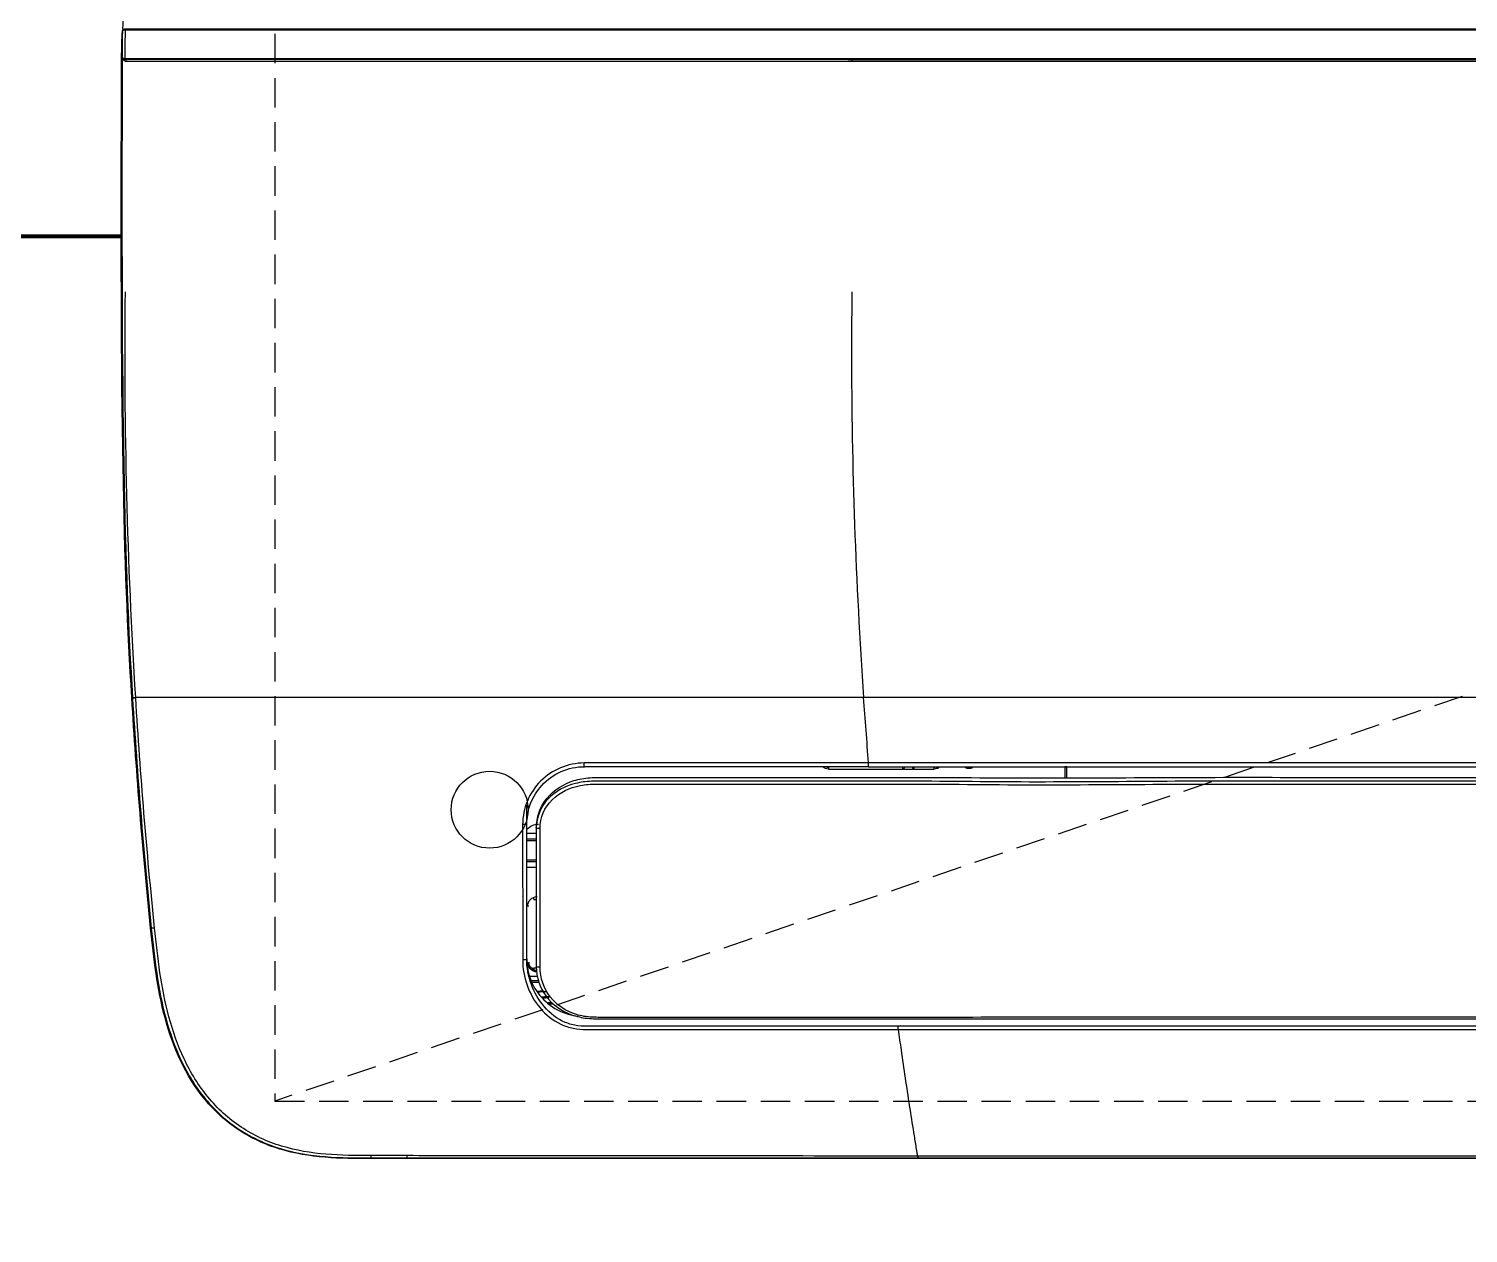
# Model space of a CAD drawing. Header units: inches. Extents: x 4000 to 56200, y 2703 to 36422.
# Drawn here: x 41619.9 to 41986.6, y 17555.2 to 17862 of the extents above; entities that cross this region are included whole.
import ezdxf

# ---------------------------------------------------------------- set-up
doc = ezdxf.new("R2010")
doc.units = ezdxf.units.IN
doc.header["$LTSCALE"] = 30
doc.header["$MEASUREMENT"] = 0
doc.linetypes.add('HIDDEN', pattern=[0.375, 0.25, -0.125])
doc.layers.add('06-LIGHT', color=4, linetype='Continuous')
doc.layers.add('3.기호.계단선', color=30, linetype='Continuous')
doc.linetypes.add('FENCELINE1', pattern='A,0.25,-0.1,[133,ltypeshp.shx,S=0.1,R=0,X=-0.1,Y=0],-0.1,1', length=1.45)

# ---------------------------------------------------------------- blocks, each defined once
blk = doc.blocks.new('1370')
at = {"color": 1, "linetype": 'HIDDEN'}
blk.add_line((17175.4, 18029.5), (15882.63, 17588.85), dxfattribs=at)
at = {"color": 8}
for p, q in [((15843.75, 17861.25), (15843.75, 17861.25)), ((15843.75, 17861.25), (15843.76, 17861.25)), ((15843.6, 17857.64), (15843.6, 17857.64)), ((15843.61, 17857.57), (15843.61, 17857.58)), ((15843.63, 17858.67), (15843.63, 17858.68)), ((15843.73, 17854.2), (15843.56, 17854.2)), ((15843.56, 17854.2), (15843.56, 17854.2)), ((15843.67, 17854.99), (15843.67, 17855)), ((17025.43, 17691.65), (16032.59, 17691.65)), ((17024.14, 17674.99), (16033.87, 17674.99)), ((16023.61, 17673.91), (16023.61, 17673.42)), ((16023.61, 17673.42), (16042.51, 17673.42)), ((16033.87, 17674.03), (17024.15, 17674.03)), ((16042.51, 17673.91), (16034.27, 17673.91)), ((16042.51, 17674.03), (16042.51, 17673.91)), ((16042.51, 17673.91), (16042.51, 17673.42)), ((16043, 17673.91), (16042.51, 17673.91)), ((16042.51, 17673.42), (16045.45, 17673.42)), ((16043, 17673.91), (16043, 17674.03)), ((16044.96, 17673.91), (16043, 17673.91)), ((16044.96, 17674.03), (16044.96, 17673.91)), ((16045.45, 17673.91), (16044.96, 17673.91)), ((16045.45, 17673.91), (16045.45, 17674.03)), ((16050.54, 17673.91), (16045.45, 17673.91)), ((16045.45, 17673.42), (16045.45, 17673.91)), ((16045.45, 17673.42), (16050.54, 17673.42)), ((16050.54, 17673.42), (16050.54, 17673.91)), ((16051.3, 17673.58), (16051.11, 17674.03)), ((16051.92, 17673.99), (16058.5, 17673.99)), ((16058.96, 17673.67), (16059.94, 17673.67)), ((16060.4, 17673.99), (16083.88, 17673.99)), ((16083.88, 17673.99), (16083.88, 17674.03)), ((16084.37, 17673.99), (16083.88, 17673.99)), ((16083.88, 17673.99), (16083.88, 17671.19)), ((16084.37, 17674.03), (16084.37, 17673.99)), ((16084.37, 17671.19), (16084.37, 17673.99)), ((15946.79, 17659.29), (15946.79, 17664.19)), ((15946.76, 17657.1), (15949.21, 17657.1)), ((15949.21, 17655.57), (15946.76, 17655.57)), ((15946.76, 17655.25), (15949.21, 17655.25)), ((15949.21, 17650.22), (15946.76, 17650.22)), ((15946.76, 17649.9), (15949.21, 17649.9)), ((15949.21, 17648.38), (15946.76, 17648.38)), ((15947.28, 17638.48), (15946.99, 17638.48)), ((15948.6, 17640.23), (15948.6, 17640.72)), ((15948.6, 17640.23), (15949.21, 17640.23)), ((15949.63, 17620.56), (15947.47, 17620.56)), ((15947.82, 17619.59), (15949.9, 17619.59)), ((15949.21, 17622.7), (15948.6, 17622.7)), ((15948.6, 17622.7), (15948.6, 17622.21)), ((15948.6, 17622.21), (15949.26, 17622.21)), ((15948.95, 17622.21), (15948.95, 17622.09)), ((15948.02, 17619.1), (15950.03, 17619.1)), ((15952.02, 17615.5), (15952.02, 17615.5)), ((15950.7, 17615.07), (15950.7, 17615.07)), ((15953.24, 17613.84), (15952.1, 17613.84)), ((15952.34, 17613.64), (15953.48, 17613.64)), ((15953.48, 17613.64), (15952.34, 17613.64)), ((15952.36, 17615.21), (15952.36, 17615.21)), ((15907.11, 17574.35), (15907.11, 17574.17)), ((15916.31, 17574.17), (15916.31, 17574.35)), ((17011.63, 17574.84), (16046.39, 17574.84)), ((16046.39, 17574.84), (16046.39, 17574.36)), ((16046.39, 17574.36), (17011.63, 17574.36)), ((16046.39, 17574.36), (16046.39, 17574.17)), ((17011.63, 17574.17), (16046.39, 17574.17))]:
    blk.add_line(p, q, dxfattribs=at)
at = {"color": 0}
blk.add_line((15850.95, 17632.9), (15851.12, 17632.92), dxfattribs=at)
at = {"color": 1, "linetype": 'HIDDEN'}
blk.add_lwpolyline([(17175.4, 17588.85), (17175.4, 18029.5), (15882.63, 18029.5), (15882.63, 17588.85)], close=True, dxfattribs=at)
at = {"color": 1, "ltscale": 5}
blk.add_circle((15937.32, 17663.07), 9.79, dxfattribs=at)
at = {"color": 8}
for centre, radius, start, end in [((15844.37, 17854.4), 0.196, 260.5717, 270), ((16023.61, 17675.38), 1.47, 247.6617, 270), ((16042.51, 17673.91), 0.49, 270, 0), ((16045.45, 17673.91), 0.49, 180, 270), ((16050.54, 17675.38), 1.47, 270, 292.9871), ((16058.96, 17674.16), 0.49, 195.5756, 270), ((16059.94, 17674.16), 0.49, 270, 344.4244), ((15948.6, 17624.17), 1.47, 180, 270), ((15949.44, 17624.19), 2.15, 180, 270)]:
    blk.add_arc(centre, radius, start, end, dxfattribs=at)
at = {"color": 8, "extrusion": (0, 0, -1)}
for centre, radius, start, end in [((-16023.61, 17675.38), 1.96, 270, 315.9098), ((-16050.54, 17675.38), 1.96, 247.0129, 270), ((-15949.44, 17638.48), 2.45, 0, 90), ((-15949.44, 17624.19), 2.45, 270, 0)]:
    blk.add_arc(centre, radius, start, end, dxfattribs=at)
at = {"color": 8, "extrusion": (-4.36965e-22, 1.78405e-06, 1)}
for centre, radius, start, end in [((15951.86, 17605.42, 0.03), 11.55, 94.2511, 101.9779), ((15951.86, 17605.42, 0.03), 11.26, 90, 101.1716), ((15952.36, 17605.42, 0.03), 9.79, 91.9366, 99.0251)]:
    blk.add_arc(centre, radius, start, end, dxfattribs=at)
at = {"color": 8, "extrusion": (4.36965e-22, -1.78405e-06, -1)}
for centre, radius, start, end in [((-15951.86, 17605.42, -0.03), 11.55, 78.1031, 85.7736), ((-15952.36, 17605.42, -0.03), 10.09, 80.0526, 88.0913), ((-15952.36, 17605.42, -0.03), 9.79, 81.1085, 90)]:
    blk.add_arc(centre, radius, start, end, dxfattribs=at)
at = {"color": 8, "extrusion": (0, 0, -1)}
for centre, major_axis, ratio, start_param, end_param in [((15844.58, 17861.79), (0, 0.196), 0.201921, 4.714424, 6.229723), ((15844.71, 17854.19), (-0.979, 0.011), 0.000851, 5.81073, 6.230827), ((15844.23, 17854.38), (-0.489, -0.021), 0.710917, 0.074486, 0.971745), ((15844.28, 17854.2), (-0.427, -0.24), 0.699022, 0.689796, 1.432768), ((15844.31, 17854.15), (-0.385, -0.303), 0.676566, 0.870738, 1.553972), ((15844.37, 17854.4), (0.032, 0.193), 0.348188, 3.1344, 4.658358), ((15961.45, 17675.01), (0, -0.979), 0.039733, 0.029781, 1.540115), ((16051.46, 17674.24), (0.307, -0.382), 0.614856, 5.699141, 6.283185), ((16058.96, 17674.16), (0, -0.49), 0.4, 0, 1.298954), ((16059.94, 17674.16), (0, -0.49), 0.4, 4.984232, 6.283185), ((15945.79, 17659.34), (-0.979, 0), 0.07156, 3.153473, 4.767184), ((15950.19, 17658.36), (-0.979, 0), 0.074744, 4.759147, 6.283185), ((15950.19, 17623.11), (0.979, 0), 0.196079, 1.608953, 3.141593), ((15952.37, 17605.42), (0.53, -10.07), 0.999999, 3.160229, 3.194513), ((15907.11, 17575.33), (0, 0.979), 0.001929, 3.193953, 4.306784), ((15916.31, 17575.33), (0, 0.979), 0.001772, 3.193953, 4.288885)]:
    blk.add_ellipse(centre, major_axis=major_axis, ratio=ratio, start_param=start_param, end_param=end_param, dxfattribs=at)
at = {"color": 8, "extrusion": (-1.34547e-29, 5.49329e-14, -1)}
for centre, major_axis, ratio, start_param, end_param in [((15844.37, 17854.4), (0, 0.196), 0.351833, 3.141593, 4.716068), ((15844.48, 17854.4), (0, 0.196), 0.205027, 3.141593, 4.714452), ((15949.73, 17652.5), (0, 6.92), 0.707107, 5.639684, 6.283185), ((15952.36, 17615.5), (0, 0.294), 0.033315, 1.570795, 3.141593)]:
    blk.add_ellipse(centre, major_axis=major_axis, ratio=ratio, start_param=start_param, end_param=end_param, dxfattribs=at)
at = {"color": 0, "extrusion": (0, 0, -1)}
blk.add_ellipse((15852.09, 17633.02), major_axis=(0.974, 0.099), ratio=0.077303, start_param=1.70807, end_param=3.089075, dxfattribs=at)
at = {"color": 8}
for points, knots in [([(15843.9, 17862.04), (15843.96, 17865.26), (15844.02, 17868.47), (15844.16, 17874.85), (15844.25, 17878), (15844.34, 17881.16)], [0, 0, 0, 0, 0.504534, 0.504534, 1, 1, 1, 1]), ([(15843.63, 17858.67), (15843.65, 17859.1), (15843.67, 17859.53), (15843.71, 17860.39), (15843.73, 17860.82), (15843.75, 17861.25)], [0, 0, 0, 0, 0.5, 0.5, 1, 1, 1, 1]), ([(15843.75, 17861.25), (15843.75, 17861.05), (15843.75, 17860.86), (15843.73, 17859.82), (15843.72, 17858.97), (15843.7, 17857.27), (15843.69, 17856.43), (15843.67, 17855.38), (15843.67, 17855.19), (15843.67, 17855)], [0, 0, 0, 0, 0.092547, 0.092547, 0.500171, 0.500171, 0.907796, 0.907796, 1, 1, 1, 1]), ([(15843.75, 17861.25), (15843.76, 17861.31), (15843.77, 17861.37), (15843.83, 17861.52), (15843.89, 17861.6), (15844.02, 17861.71), (15844.08, 17861.75), (15844.16, 17861.78), (15844.17, 17861.79), (15844.19, 17861.79)], [0, 0, 0, 0, 0.291599, 0.291599, 0.694986, 0.694986, 0.955686, 0.955686, 1, 1, 1, 1]), ([(15843.77, 17861.25), (15843.76, 17861.37), (15843.8, 17861.57), (15843.99, 17861.83), (15844.16, 17861.94), (15844.25, 17861.98)], [0, 0, 0, 0, 0.370538, 0.716833, 1, 1, 1, 1]), ([(15844.26, 17861.99), (15844.26, 17861.99), (15844.26, 17861.99), (15844.25, 17861.98), (15844.24, 17861.98), (15844.22, 17861.97), (15844.22, 17861.96), (15844.21, 17861.95), (15844.2, 17861.94), (15844.19, 17861.9), (15844.18, 17861.88), (15844.18, 17861.84), (15844.18, 17861.82), (15844.18, 17861.79), (15844.19, 17861.79), (15844.19, 17861.79)], [0, 0, 0, 0, 0.0305, 0.0305, 0.248677, 0.248677, 0.304697, 0.304697, 0.529926, 0.529926, 0.756562, 0.756562, 0.983109, 0.983109, 1, 1, 1, 1]), ([(15844.19, 17861.79), (15844.2, 17861.79), (15844.22, 17861.79), (15844.33, 17861.79), (15844.44, 17861.79), (15844.54, 17861.79)], [0, 0, 0, 0, 0.159863, 0.159863, 1, 1, 1, 1]), ([(15844.58, 17861.98), (15844.5, 17861.98), (15844.41, 17861.98), (15844.31, 17861.98), (15844.29, 17861.99), (15844.26, 17861.99)], [0, 0, 0, 0, 0.750656, 0.750656, 1, 1, 1, 1]), ([(15844.26, 17861.99), (15844.27, 17861.99), (15844.28, 17861.99), (15844.29, 17861.99), (15844.3, 17861.99), (15844.33, 17861.99), (15844.35, 17861.99), (15844.41, 17861.99), (15844.45, 17861.99), (15844.49, 17861.99)], [0, 0, 0, 0, 0.113501, 0.113501, 0.256211, 0.256211, 0.505873, 0.505873, 1, 1, 1, 1]), ([(15844.44, 17854.4), (15844.45, 17854.79), (15844.45, 17855.18), (15844.47, 17856.42), (15844.48, 17857.26), (15844.5, 17858.96), (15844.51, 17859.81), (15844.53, 17861.03), (15844.54, 17861.41), (15844.54, 17861.79)], [0, 0, 0, 0, 0.157944, 0.157944, 0.502409, 0.502409, 0.846873, 0.846873, 1, 1, 1, 1]), ([(15844.54, 17861.79), (15849.34, 17861.79), (15854.18, 17861.79), (15863.86, 17861.79), (15868.71, 17861.79), (15883.28, 17861.79), (15893.01, 17861.79), (15922.26, 17861.79), (15941.81, 17861.79), (15980.9, 17861.79), (16000.47, 17861.79), (16039.59, 17861.79), (16059.16, 17861.79), (16156.98, 17861.79), (16235.23, 17861.79), (16402.22, 17861.79)], [0, 0, 0, 0, 0.03125, 0.03125, 0.0625, 0.0625, 0.125, 0.125, 0.25, 0.25, 0.375, 0.375, 0.5, 0.5, 1, 1, 1, 1]), ([(16402.22, 17861.98), (16235.24, 17861.98), (16156.99, 17861.98), (16059.18, 17861.98), (16039.61, 17861.98), (16000.49, 17861.98), (15980.92, 17861.98), (15941.82, 17861.98), (15922.27, 17861.98), (15893.04, 17861.98), (15883.31, 17861.98), (15868.74, 17861.98), (15863.89, 17861.98), (15854.22, 17861.98), (15849.38, 17861.98), (15844.58, 17861.98)], [0, 0, 0, 0, 0.5, 0.5, 0.625, 0.625, 0.75, 0.75, 0.875, 0.875, 0.9375, 0.9375, 0.96875, 0.96875, 1, 1, 1, 1]), ([(15846.29, 17862.02), (15851.09, 17862.02), (15855.91, 17862.02), (15865.55, 17862.02), (15870.38, 17862.02), (15884.89, 17862.02), (15894.58, 17862.02), (15923.73, 17862.02), (15943.2, 17862.02), (15982.14, 17862.02), (16001.62, 17862.02), (16040.58, 17862.02), (16060.06, 17862.02), (16157.45, 17862.02), (16235.37, 17862.02), (16402.02, 17862.02)], [0, 0, 0, 0, 0.03125, 0.03125, 0.0625, 0.0625, 0.125, 0.125, 0.25, 0.25, 0.375, 0.375, 0.5, 0.5, 1, 1, 1, 1]), ([(15846.29, 17861.99), (15846.29, 17862), (15846.29, 17862.01), (15846.29, 17862.02), (15846.29, 17862.02), (15846.29, 17862.02)], [0, 0, 0, 0, 0.865418, 0.865418, 1, 1, 1, 1]), ([(15843.56, 17854.2), (15843.57, 17854.66), (15843.57, 17855.12), (15843.58, 17855.92), (15843.58, 17856.26), (15843.59, 17856.95), (15843.6, 17857.29), (15843.6, 17857.64)], [0, 0, 0, 0, 0.399294, 0.399294, 0.699647, 0.699647, 1, 1, 1, 1]), ([(15843.61, 17857.58), (15843.61, 17857.64), (15843.61, 17857.71), (15843.61, 17857.87), (15843.61, 17857.95), (15843.61, 17858.12), (15843.61, 17858.21), (15843.62, 17858.38), (15843.62, 17858.46), (15843.62, 17858.58), (15843.62, 17858.63), (15843.63, 17858.67)], [0, 0, 0, 0, 0.214453, 0.214453, 0.429132, 0.429132, 0.640881, 0.640881, 0.851843, 0.851843, 1, 1, 1, 1]), ([(15843.67, 17855), (15843.66, 17855.43), (15843.65, 17855.86), (15843.63, 17856.72), (15843.62, 17857.15), (15843.61, 17857.58)], [0, 0, 0, 0, 0.5, 0.5, 1, 1, 1, 1]), ([(15844.3, 17854.4), (15844.23, 17854.41), (15844.17, 17854.42), (15844.04, 17854.47), (15843.97, 17854.51), (15843.84, 17854.6), (15843.79, 17854.66), (15843.7, 17854.81), (15843.67, 17854.91), (15843.67, 17855)], [0, 0, 0, 0, 0.154456, 0.154456, 0.374956, 0.374956, 0.653826, 0.653826, 1, 1, 1, 1]), ([(15843.74, 17854.39), (15843.74, 17854.33), (15843.77, 17854.27), (15843.83, 17854.21), (15843.83, 17854.21), (15843.84, 17854.2)], [0, 0, 0, 0, 0.894177, 0.894177, 1, 1, 1, 1]), ([(15843.9, 17854.15), (15843.93, 17854.13), (15843.97, 17854.11), (15844.08, 17854.05), (15844.16, 17854), (15844.28, 17853.94), (15844.31, 17853.92), (15844.37, 17853.89), (15844.4, 17853.87), (15844.44, 17853.85), (15844.45, 17853.84), (15844.48, 17853.83), (15844.48, 17853.83), (15844.5, 17853.82), (15844.5, 17853.82), (15844.51, 17853.82), (15844.51, 17853.82), (15844.52, 17853.81), (15844.52, 17853.81), (15844.52, 17853.81)], [0, 0, 0, 0, 0.211843, 0.211843, 0.618776, 0.618776, 0.759942, 0.759942, 0.870728, 0.870728, 0.929874, 0.929874, 0.961875, 0.961875, 0.979256, 0.979256, 0.992466, 0.992466, 1, 1, 1, 1]), ([(15844.52, 17853.81), (15844.52, 17853.81), (15844.52, 17853.81), (15844.51, 17853.82), (15844.51, 17853.82), (15844.51, 17853.83), (15844.51, 17853.84), (15844.5, 17853.85), (15844.5, 17853.86), (15844.49, 17853.88), (15844.48, 17853.89), (15844.46, 17853.93), (15844.45, 17853.96), (15844.42, 17854.02), (15844.4, 17854.06), (15844.37, 17854.13), (15844.35, 17854.17), (15844.34, 17854.21)], [0, 0, 0, 0, 0.013568, 0.013568, 0.037214, 0.037214, 0.068468, 0.068468, 0.126077, 0.126077, 0.232683, 0.232683, 0.432706, 0.432706, 0.68324, 0.68324, 1, 1, 1, 1]), ([(15844.4, 17854.26), (15849.2, 17854.26), (15854.04, 17854.26), (15863.71, 17854.26), (15868.56, 17854.26), (15883.11, 17854.26), (15892.84, 17854.26), (15922.08, 17854.26), (15941.64, 17854.26), (15980.77, 17854.26), (16000.35, 17854.26), (16039.49, 17854.26), (16059.06, 17854.26), (16156.92, 17854.26), (16235.2, 17854.26), (16402.22, 17854.26)], [0, 0, 0, 0, 0.03125, 0.03125, 0.0625, 0.0625, 0.125, 0.125, 0.25, 0.25, 0.375, 0.375, 0.5, 0.5, 1, 1, 1, 1]), ([(16402.22, 17854.4), (16235.21, 17854.4), (16156.94, 17854.4), (16059.1, 17854.4), (16039.53, 17854.4), (16000.39, 17854.4), (15980.82, 17854.4), (15941.7, 17854.4), (15922.15, 17854.4), (15892.91, 17854.4), (15883.18, 17854.4), (15868.61, 17854.4), (15863.76, 17854.4), (15854.08, 17854.4), (15849.24, 17854.4), (15844.44, 17854.4)], [0, 0, 0, 0, 0.5, 0.5, 0.625, 0.625, 0.75, 0.75, 0.875, 0.875, 0.9375, 0.9375, 0.96875, 0.96875, 1, 1, 1, 1]), ([(15844.52, 17853.81), (15848.32, 17853.85), (15852.13, 17853.8), (15859.78, 17853.8), (15863.61, 17853.8), (15875.11, 17853.8), (15882.8, 17853.8), (15905.89, 17853.8), (15921.33, 17853.8), (15952.24, 17853.8), (15967.71, 17853.8), (15998.65, 17853.8), (16014.13, 17853.81), (16029.6, 17853.8)], [0, 0, 0, 0, 0.0625, 0.0625, 0.125, 0.125, 0.25, 0.25, 0.5, 0.5, 0.75, 0.75, 1, 1, 1, 1]), ([(16028.63, 17854.2), (16025.72, 17854.2), (16022.8, 17854.2), (16000.32, 17854.2), (15980.74, 17854.2), (15941.61, 17854.2), (15922.05, 17854.2), (15892.81, 17854.2), (15883.08, 17854.2), (15868.53, 17854.2), (15863.68, 17854.2), (15854.21, 17854.2), (15849.58, 17854.2), (15844.98, 17854.2)], [0, 0, 0, 0, 0.047401, 0.047401, 0.366063, 0.366063, 0.684724, 0.684724, 0.844055, 0.844055, 0.92372, 0.92372, 1, 1, 1, 1]), ([(16028.63, 17854.2), (16045.31, 17854.2), (16062, 17854.2), (16156.95, 17854.2), (16235.22, 17854.2), (16402.22, 17854.2)], [0, 0, 0, 0, 0.175746, 0.175746, 1, 1, 1, 1]), ([(16029.6, 17853.8), (16033.43, 17853.8), (16037.25, 17853.8), (16048.73, 17853.8), (16056.39, 17853.8), (16071.69, 17853.8), (16079.35, 17853.8), (16102.31, 17853.8), (16117.62, 17853.8), (16140.58, 17853.8), (16148.23, 17853.8), (16163.54, 17853.8), (16171.2, 17853.8), (16194.16, 17853.8), (16209.47, 17853.8), (16232.43, 17853.8), (16240.08, 17853.8), (16255.39, 17853.8), (16263.04, 17853.8), (16284.96, 17853.8), (16387.96, 17853.8), (16402.22, 17853.8)], [0, 0, 0, 0, 0.040442, 0.040442, 0.121325, 0.121325, 0.202208, 0.202208, 0.363975, 0.363975, 0.444859, 0.444859, 0.525742, 0.525742, 0.687509, 0.687509, 0.768392, 0.768392, 0.849276, 0.849276, 1, 1, 1, 1]), ([(16029.6, 17795.05), (16029.54, 17789.96), (16029.42, 17770.17), (16030.02, 17735.68), (16031.57, 17706.32), (16032.59, 17691.65)], [0, 0, 0, 0, 0.147518, 0.573759, 1, 1, 1, 1]), ([(16032.59, 17691.65), (16024.69, 17691.65), (16008.87, 17691.65), (15985.15, 17691.65), (15961.44, 17691.65), (15937.74, 17691.65), (15914.07, 17691.65), (15890.44, 17691.65), (15870.81, 17691.65), (15857.1, 17691.65), (15850.53, 17691.65), (15847.86, 17691.65), (15847.15, 17691.65)], [0, 0, 0, 0, 0.127521, 0.255042, 0.382563, 0.510084, 0.637605, 0.765126, 0.892647, 0.956408, 0.988288, 1, 1, 1, 1]), ([(15847.16, 17691.51), (15847.15, 17691.56), (15847.15, 17691.61), (15847.15, 17691.65), (15847.15, 17691.65), (15847.15, 17691.65)], [0, 0, 0, 0, 0.99958, 0.99958, 1, 1, 1, 1]), ([(15961.42, 17674.98), (15957.26, 17674.98), (15953.2, 17673.26), (15948.87, 17668.91), (15947.71, 17667.17), (15946.14, 17663.37), (15945.73, 17661.34), (15945.73, 17659.27)], [0, 0, 0, 0, 0.5, 0.5, 0.75, 0.75, 1, 1, 1, 1]), ([(15946.76, 17659.34), (15946.76, 17662.96), (15948.16, 17666.58), (15953.36, 17672.25), (15957.38, 17674.05), (15961.45, 17674.03)], [0, 0, 0, 0, 0.472272, 0.472272, 1, 1, 1, 1]), ([(15949.21, 17658.36), (15949.21, 17659.75), (15949.44, 17661.15), (15950.37, 17663.76), (15951.04, 17664.95), (15953.71, 17668.18), (15956.15, 17669.66), (15960.13, 17670.9), (15961.51, 17671.14), (15964.26, 17671.33), (15965.64, 17671.3), (15969.77, 17671.31), (15972.53, 17671.31), (15986.31, 17671.31), (15997.35, 17671.31), (16019.41, 17671.32), (16030.44, 17671.31), (16052.51, 17671.32), (16063.54, 17671.19), (16085.61, 17671.17), (16096.64, 17671.21), (16118.71, 17671.34), (16129.74, 17671.32), (16162.84, 17671.32), (16184.9, 17671.32), (16206.97, 17671.32)], [0, 0, 0, 0, 0.015625, 0.015625, 0.03125, 0.03125, 0.0625, 0.0625, 0.078125, 0.078125, 0.09375, 0.09375, 0.125, 0.125, 0.25, 0.25, 0.375, 0.375, 0.5, 0.5, 0.625, 0.625, 0.75, 0.75, 1, 1, 1, 1]), ([(16051.3, 17673.58), (16051.38, 17673.61), (16051.46, 17673.65), (16051.61, 17673.74), (16051.67, 17673.78), (16051.74, 17673.84), (16051.76, 17673.85), (16051.77, 17673.86)], [0, 0, 0, 0, 0.467762, 0.467762, 0.915321, 0.915321, 1, 1, 1, 1]), ([(16206.97, 17670.34), (16184.94, 17670.34), (16162.9, 17670.34), (16129.85, 17670.34), (16118.83, 17670.37), (16096.8, 17670.19), (16085.78, 17670.12), (16063.74, 17670.14), (16052.73, 17670.34), (16030.69, 17670.33), (16019.68, 17670.34), (15997.64, 17670.33), (15986.63, 17670.33), (15972.86, 17670.33), (15970.11, 17670.33), (15965.98, 17670.32), (15964.6, 17670.37), (15961.86, 17670.27), (15960.49, 17670.08), (15956.54, 17669.08), (15954.02, 17667.78), (15950.28, 17663.8), (15949.21, 17661.11), (15949.21, 17658.36)], [0, 0, 0, 0, 0.25, 0.25, 0.375, 0.375, 0.5, 0.5, 0.625, 0.625, 0.75, 0.75, 0.875, 0.875, 0.90625, 0.90625, 0.921875, 0.921875, 0.9375, 0.9375, 0.96875, 0.96875, 1, 1, 1, 1]), ([(15950.15, 17658.29), (15950.15, 17661.04), (15951.31, 17663.69), (15955.22, 17667.52), (15957.77, 17668.7), (15961.76, 17669.51), (15963.14, 17669.6), (15965.87, 17669.61), (15967.24, 17669.6), (15971.35, 17669.61), (15974.09, 17669.61), (15987.78, 17669.61), (15998.74, 17669.61), (16020.66, 17669.61), (16031.62, 17669.6), (16053.54, 17669.62), (16064.5, 17669.44), (16086.41, 17669.42), (16097.37, 17669.48), (16119.29, 17669.65), (16130.25, 17669.61), (16163.13, 17669.61), (16185.05, 17669.61), (16206.97, 17669.61)], [0, 0, 0, 0, 0.03125, 0.03125, 0.0625, 0.0625, 0.078125, 0.078125, 0.09375, 0.09375, 0.125, 0.125, 0.25, 0.25, 0.375, 0.375, 0.5, 0.5, 0.625, 0.625, 0.75, 0.75, 1, 1, 1, 1]), ([(15907.11, 17574.17), (15903.19, 17574.17), (15899.27, 17574.18), (15891.49, 17574.83), (15887.57, 17575.47), (15880.13, 17577.74), (15876.54, 17579.4), (15870.09, 17583.68), (15867.25, 17586.27), (15859.79, 17595.31), (15856.63, 17602.6), (15852.62, 17617.49), (15851.74, 17625.15), (15850.95, 17632.9)], [0, 0, 0, 0, 0.125, 0.125, 0.25, 0.25, 0.375, 0.375, 0.5, 0.5, 0.75, 0.75, 1, 1, 1, 1]), ([(15851.12, 17632.92), (15851.91, 17625.22), (15852.79, 17617.5), (15855.82, 17606.28), (15857.12, 17602.59), (15860.42, 17595.65), (15862.47, 17592.32), (15867.41, 17586.36), (15870.26, 17583.76), (15876.78, 17579.47), (15880.29, 17577.87), (15887.75, 17575.62), (15891.61, 17574.99), (15899.33, 17574.36), (15903.22, 17574.35), (15907.11, 17574.35)], [0, 0, 0, 0, 0.25, 0.25, 0.375, 0.375, 0.5, 0.5, 0.625, 0.625, 0.75, 0.75, 0.875, 0.875, 1, 1, 1, 1]), ([(15907.1, 17574.94), (15903.26, 17574.95), (15899.43, 17574.97), (15891.81, 17575.61), (15888.01, 17576.24), (15880.64, 17578.49), (15877.18, 17580.08), (15870.78, 17584.35), (15867.98, 17586.93), (15863.13, 17592.84), (15861.13, 17596.13), (15857.88, 17602.99), (15856.61, 17606.64), (15853.63, 17617.72), (15852.75, 17625.31), (15851.97, 17632.93)], [0, 0, 0, 0, 0.125, 0.125, 0.25, 0.25, 0.375, 0.375, 0.5, 0.5, 0.625, 0.625, 0.75, 0.75, 1, 1, 1, 1]), ([(15945.74, 17624.88), (15945.74, 17622.64), (15946.12, 17620.45), (15947.62, 17616.24), (15948.74, 17614.26), (15951.61, 17610.86), (15953.4, 17609.41), (15956.45, 17607.97), (15957.54, 17607.61), (15959.71, 17607.15), (15960.81, 17607.07), (15970.74, 17607.05), (15979.57, 17607.07), (16006.06, 17607.07), (16023.73, 17607.07), (16041.39, 17607.08)], [0, 0, 0, 0, 0.0625, 0.0625, 0.125, 0.125, 0.1875, 0.1875, 0.21875, 0.21875, 0.25, 0.25, 0.5, 0.5, 1, 1, 1, 1]), ([(16041.39, 17607.95), (16023.98, 17607.94), (16006.57, 17607.94), (15980.45, 17607.94), (15971.75, 17607.95), (15961.96, 17607.93), (15960.87, 17607.89), (15958.71, 17608.17), (15957.64, 17608.46), (15954.52, 17609.75), (15952.72, 17611.15), (15949.83, 17614.53), (15948.7, 17616.5), (15947.56, 17619.61), (15947.26, 17620.69), (15946.86, 17622.86), (15946.76, 17624), (15946.76, 17625.07)], [0, 0, 0, 0, 0.5, 0.5, 0.75, 0.75, 0.78125, 0.78125, 0.8125, 0.8125, 0.875, 0.875, 0.9375, 0.9375, 0.96875, 0.96875, 1, 1, 1, 1]), ([(15946.76, 17625.07), (15946.76, 17623.14), (15947.54, 17619.31), (15950.8, 17614.39), (15954.94, 17611.66), (15958.13, 17610.7), (15959.48, 17610.51), (15959.86, 17610.47)], [0, 0, 0, 0, 0.270614, 0.541229, 0.811843, 0.94715, 1, 1, 1, 1]), ([(15949.21, 17623.11), (15949.21, 17620.37), (15950.08, 17617.69), (15953.28, 17613.4), (15955.61, 17611.78), (15959.49, 17610.37), (15960.83, 17610.07), (15963.59, 17609.78), (15964.97, 17609.8), (15969.12, 17609.8), (15971.89, 17609.8), (15985.71, 17609.8), (15996.77, 17609.81), (16029.96, 17609.82), (16052.09, 17609.81), (16118.47, 17609.81), (16162.72, 17609.81), (16206.97, 17609.81)], [0, 0, 0, 0, 0.03125, 0.03125, 0.0625, 0.0625, 0.078125, 0.078125, 0.09375, 0.09375, 0.125, 0.125, 0.25, 0.25, 0.5, 0.5, 1, 1, 1, 1]), ([(16206.97, 17610.18), (16162.95, 17610.18), (16118.92, 17610.18), (16052.88, 17610.17), (16030.87, 17610.17), (15997.85, 17610.17), (15986.84, 17610.17), (15973.09, 17610.17), (15970.34, 17610.17), (15966.21, 17610.17), (15964.83, 17610.14), (15962.08, 17610.27), (15960.72, 17610.49), (15956.81, 17611.71), (15954.41, 17613.29), (15951.09, 17617.53), (15950.16, 17620.2), (15950.15, 17622.92)], [0, 0, 0, 0, 0.5, 0.5, 0.75, 0.75, 0.875, 0.875, 0.90625, 0.90625, 0.921875, 0.921875, 0.9375, 0.9375, 0.96875, 0.96875, 1, 1, 1, 1]), ([(17016.64, 17607.95), (17013.61, 17607.95), (17010.57, 17607.95), (17001.47, 17607.94), (16995.4, 17607.94), (16983.26, 17607.94), (16977.2, 17607.95), (16958.99, 17607.95), (16946.86, 17607.95), (16928.65, 17607.94), (16922.58, 17607.94), (16910.45, 17607.94), (16904.38, 17607.94), (16892.24, 17607.94), (16886.17, 17607.94), (16867.97, 17607.94), (16855.83, 17607.94), (16837.63, 17607.94), (16831.56, 17607.94), (16819.42, 17607.94), (16813.35, 17607.94), (16795.15, 17607.94), (16695.29, 17607.94), (16677.09, 17607.94), (16671.02, 17607.94), (16658.88, 17607.94), (16398.21, 17607.94), (16291.27, 17607.94), (16279.14, 17607.94), (16260.93, 17607.94), (16254.87, 17607.94), (16242.73, 17607.94), (16236.66, 17607.94), (16224.52, 17607.94), (16218.46, 17607.94), (16200.25, 17607.94), (16188.11, 17607.94), (16169.91, 17607.94), (16163.84, 17607.94), (16151.71, 17607.94), (16145.64, 17607.94), (16127.43, 17607.94), (16115.3, 17607.94), (16097.09, 17607.95), (16091.02, 17607.95), (16078.89, 17607.94), (16072.82, 17607.94), (16058.3, 17607.94), (16049.85, 17607.95), (16041.39, 17607.95)], [0, 0, 0, 0, 0.016728, 0.016728, 0.05018, 0.05018, 0.083633, 0.083633, 0.150538, 0.150538, 0.183991, 0.183991, 0.217444, 0.217444, 0.250897, 0.250897, 0.317803, 0.317803, 0.351255, 0.351255, 0.384708, 0.384708, 0.451614, 0.451614, 0.485067, 0.485067, 0.51852, 0.51852, 0.585425, 0.585425, 0.618878, 0.618878, 0.652331, 0.652331, 0.685784, 0.685784, 0.752689, 0.752689, 0.786142, 0.786142, 0.819595, 0.819595, 0.886501, 0.886501, 0.919954, 0.919954, 0.953407, 0.953407, 1, 1, 1, 1]), ([(16041.39, 17607.08), (16041.64, 17605.33), (16042.56, 17598.78), (16043.86, 17589.98), (16045.13, 17581.93), (16045.76, 17578), (16046.09, 17576), (16046.23, 17575.15), (16046.28, 17574.84)], [0, 0, 0, 0, 0.156829, 0.590095, 0.806728, 0.915045, 0.969203, 1, 1, 1, 1]), ([(16041.39, 17607.08), (16049.84, 17607.08), (16058.3, 17607.08), (16072.82, 17607.08), (16078.89, 17607.08), (16091.02, 17607.08), (16097.09, 17607.08), (16115.3, 17607.08), (16127.43, 17607.08), (16145.64, 17607.08), (16151.71, 17607.08), (16163.84, 17607.08), (16169.91, 17607.08), (16188.11, 17607.08), (16200.25, 17607.08), (16218.46, 17607.08), (16224.52, 17607.08), (16236.66, 17607.08), (16242.73, 17607.08), (16254.87, 17607.08), (16260.93, 17607.08), (16279.14, 17607.08), (16291.27, 17607.08), (16398.21, 17607.08), (16658.88, 17607.08), (16671.02, 17607.08), (16677.09, 17607.08), (16695.29, 17607.08), (16795.15, 17607.08), (16813.35, 17607.08), (16819.42, 17607.08), (16831.56, 17607.08), (16837.63, 17607.08), (16855.83, 17607.08), (16867.97, 17607.08), (16886.17, 17607.08), (16892.24, 17607.08), (16904.38, 17607.08), (16910.45, 17607.08), (16922.58, 17607.08), (16928.65, 17607.08), (16946.86, 17607.08), (16958.99, 17607.08), (16977.2, 17607.08), (16983.26, 17607.08), (16995.4, 17607.08), (17001.47, 17607.08), (17010.57, 17607.08), (17013.61, 17607.08), (17016.64, 17607.08)], [0, 0, 0, 0, 0.046607, 0.046607, 0.08006, 0.08006, 0.113512, 0.113512, 0.180417, 0.180417, 0.213869, 0.213869, 0.247322, 0.247322, 0.314226, 0.314226, 0.347679, 0.347679, 0.381131, 0.381131, 0.414583, 0.414583, 0.481488, 0.481488, 0.514941, 0.514941, 0.548393, 0.548393, 0.615298, 0.615298, 0.64875, 0.64875, 0.682202, 0.682202, 0.749107, 0.749107, 0.78256, 0.78256, 0.816012, 0.816012, 0.849464, 0.849464, 0.916369, 0.916369, 0.949821, 0.949821, 0.983274, 0.983274, 1, 1, 1, 1]), ([(15916.31, 17574.93), (15915.66, 17574.93), (15915, 17574.93), (15911.94, 17574.93), (15909.52, 17574.94), (15907.1, 17574.94)], [0, 0, 0, 0, 0.212761, 0.212761, 1, 1, 1, 1]), ([(15907.11, 17574.35), (15908.43, 17574.35), (15909.76, 17574.35), (15911.96, 17574.35), (15912.83, 17574.35), (15914.57, 17574.35), (15915.44, 17574.35), (15916.31, 17574.35)], [0, 0, 0, 0, 0.432551, 0.432551, 0.716275, 0.716275, 1, 1, 1, 1]), ([(15916.31, 17574.17), (15914.98, 17574.17), (15913.66, 17574.17), (15911.46, 17574.17), (15910.59, 17574.17), (15908.85, 17574.17), (15907.98, 17574.17), (15907.11, 17574.17)], [0, 0, 0, 0, 0.432551, 0.432551, 0.716276, 0.716276, 1, 1, 1, 1]), ([(16046.28, 17574.84), (16030.7, 17574.84), (16015.13, 17574.84), (15991.62, 17574.85), (15983.69, 17574.85), (15959.91, 17574.87), (15944.06, 17574.89), (15924.24, 17574.92), (15920.27, 17574.92), (15916.31, 17574.93)], [0, 0, 0, 0, 0.35954, 0.35954, 0.542528, 0.542528, 0.908505, 0.908505, 1, 1, 1, 1]), ([(15916.31, 17574.35), (15920.27, 17574.35), (15924.24, 17574.35), (15944.06, 17574.35), (15959.91, 17574.36), (15983.69, 17574.36), (15991.62, 17574.36), (16015.13, 17574.36), (16030.7, 17574.36), (16046.28, 17574.36)], [0, 0, 0, 0, 0.091494, 0.091494, 0.457471, 0.457471, 0.640459, 0.640459, 1, 1, 1, 1]), ([(16046.31, 17574.17), (16042.35, 17574.17), (16038.39, 17574.17), (16020.7, 17574.17), (16006.97, 17574.17), (15989.28, 17574.17), (15985.32, 17574.17), (15965.5, 17574.17), (15949.64, 17574.17), (15927.96, 17574.17), (15922.14, 17574.17), (15916.31, 17574.17)], [0, 0, 0, 0, 0.091469, 0.091469, 0.40823, 0.40823, 0.499699, 0.499699, 0.865576, 0.865576, 1, 1, 1, 1])]:
    blk.add_open_spline(points, degree=3, knots=knots, dxfattribs=at)
for points, degree in [([(15843.9, 17862.04), (15843.9, 17861.88), (15843.9, 17861.73), (15843.9, 17861.58)], 3), ([(15844.13, 17862.04), (15844.15, 17861.99), (15844.2, 17861.93), (15844.25, 17861.9)], 3), ([(15844.49, 17861.99), (15845.09, 17861.99), (15845.69, 17861.99), (15846.29, 17861.99)], 3), ([(15844.49, 17861.99), (15844.49, 17861.99), (15844.49, 17861.99), (15844.49, 17861.99)], 3), ([(15843.6, 17857.64), (15843.61, 17857.51), (15843.61, 17857.39), (15843.62, 17857.27)], 3), ([(15843.6, 17857.64), (15843.6, 17857.64), (15843.6, 17857.64), (15843.6, 17857.64)], 3), ([(15843.64, 17856.29), (15843.61, 17857.57)], 1), ([(15846.16, 17691.64), (15844.05, 17726.19), (15843.19, 17760.82), (15843.56, 17854.2)], 3), ([(15843.73, 17854.2), (15843.36, 17760.82), (15844.23, 17726.19), (15846.34, 17691.62)], 3), ([(15843.67, 17854.99), (15843.65, 17855.76)], 1), ([(15843.74, 17854.39), (15843.74, 17854.33), (15843.74, 17854.26), (15843.73, 17854.2)], 3), ([(15843.84, 17854.2), (15843.86, 17854.18), (15843.88, 17854.17), (15843.9, 17854.15)], 3), ([(15844.44, 17854.4), (15844.39, 17854.4), (15844.34, 17854.4), (15844.3, 17854.4)], 3), ([(15844.37, 17854.2), (15844.4, 17854.2), (15844.44, 17854.2), (15844.48, 17854.2)], 3), ([(15844.48, 17854.2), (15844.65, 17854.2), (15844.81, 17854.2), (15844.98, 17854.2)], 3), ([(16029.6, 17854.49), (16029.6, 17854.31), (16029.6, 17854.06), (16029.6, 17853.8)], 3), ([(15847.15, 17691.65), (15845.04, 17726.06), (15844.15, 17760.57), (15844.52, 17795.06)], 3), ([(15846.22, 17691.59), (15846.2, 17691.6), (15846.18, 17691.62), (15846.16, 17691.64)], 3), ([(15850.95, 17632.9), (15848.96, 17652.4), (15847.36, 17672.01), (15846.16, 17691.64)], 3), ([(15846.22, 17691.59), (15846.26, 17691.55), (15846.3, 17691.52), (15846.35, 17691.48)], 3), ([(15846.34, 17691.62), (15846.36, 17691.61), (15846.71, 17691.63), (15847.15, 17691.65)], 3), ([(15846.34, 17691.62), (15846.34, 17691.57), (15846.34, 17691.53), (15846.35, 17691.48)], 3), ([(15847.16, 17691.51), (15846.72, 17691.49), (15846.37, 17691.47), (15846.35, 17691.48)], 3), ([(15846.35, 17691.48), (15847.54, 17671.91), (15849.14, 17652.36), (15851.12, 17632.92)], 3), ([(15851.97, 17632.93), (15849.96, 17652.39), (15848.36, 17671.94), (15847.16, 17691.51)], 3), ([(16033.87, 17674.99), (16033.41, 17680.54), (16032.98, 17686.1), (16032.59, 17691.65)], 3), ([(16033.87, 17674.99), (16009.71, 17674.99), (15985.55, 17674.98), (15961.42, 17674.98)], 3), ([(16033.87, 17674.03), (16033.87, 17674.04), (16033.87, 17674.49), (16033.87, 17674.99)], 3), ([(16033.79, 17674.03), (16009.67, 17674.03), (15985.56, 17674.03), (15961.45, 17674.03)], 3), ([(15945.73, 17659.27), (15945.73, 17647.73), (15945.73, 17636.25), (15945.74, 17624.88)], 3), ([(15946.76, 17625.07), (15946.76, 17636.4), (15946.76, 17647.83), (15946.76, 17659.34)], 3), ([(15949.21, 17658.36), (15949.21, 17646.52), (15949.21, 17634.76), (15949.21, 17623.11)], 3), ([(15950.15, 17622.92), (15950.15, 17634.6), (15950.15, 17646.41), (15950.15, 17658.29)], 3), ([(15945.74, 17624.88), (15946.27, 17624.88), (15946.76, 17624.97), (15946.76, 17625.07)], 3), ([(16041.39, 17607.08), (16041.39, 17607.37), (16041.39, 17607.7), (16041.39, 17607.95)], 3), ([(16046.39, 17574.84), (16046.35, 17574.84), (16046.31, 17574.84), (16046.27, 17574.84)], 3), ([(16046.28, 17574.84), (16046.28, 17574.56), (16046.28, 17574.37), (16046.28, 17574.36)], 3), ([(16046.28, 17574.36), (16046.32, 17574.36), (16046.35, 17574.36), (16046.39, 17574.36)], 3), ([(16046.39, 17574.17), (16046.37, 17574.17), (16046.34, 17574.17), (16046.31, 17574.17)], 3)]:
    blk.add_open_spline(points, degree=degree, dxfattribs=at)

msp = doc.modelspace()

# ---------------------------------------------------------------- linework, layer by layer
at = {"layer": '3.기호.계단선', "linetype": 'FENCELINE1', "ltscale": 5, "const_width": 1}
msp.add_lwpolyline([(41643.65, 17809.17), (40454.22, 17809.17), (40454.22, 17240.65)], dxfattribs=at)

# ---------------------------------------------------------------- block references
at = {"layer": '06-LIGHT'}
msp.add_blockref('1370', (25800, 0), dxfattribs=at)

doc.saveas('drawing.dxf')
